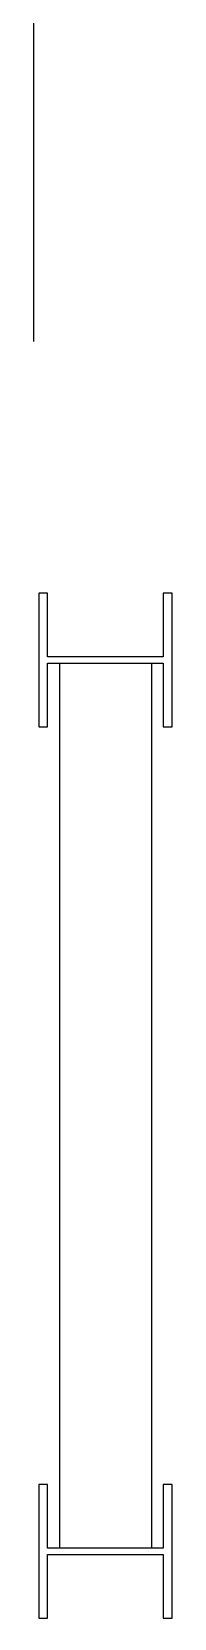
# Model space of a CAD drawing. Header units: inches. Extents: x 295136 to 296247, y 2627183 to 2627409.
# Drawn here: x 295233.603 to 295233.766, y 2627262.293 to 2627264.168 of the extents above; entities that cross this region are included whole.
import ezdxf

# ---------------------------------------------------------------- set-up
doc = ezdxf.new("R2010")
doc.units = ezdxf.units.IN
doc.header["$MEASUREMENT"] = 0
for name, color, linetype in [('EQUIPMENT LAYOUT-EMBED 1_DWG$0$DwgTemplate', 7, 'Continuous'), ('Layout', 6, 'Continuous'), ('硅胶总平面底图 工艺装置区', 253, 'Continuous')]:
    doc.layers.add(name, color=color, linetype=linetype)

# ---------------------------------------------------------------- blocks, each defined once
blk = doc.blocks.new('A$C55974CAD')
at = {"layer": 'EQUIPMENT LAYOUT-EMBED 1_DWG$0$DwgTemplate', "color": 1, "lineweight": 25}
blk.add_line((33.0699, 14.7), (33.6375, 14.7), dxfattribs=at)

msp = doc.modelspace()

# ---------------------------------------------------------------- linework, layer by layer
at = {"layer": '硅胶总平面底图 工艺装置区', "color": 7, "linetype": 'Continuous', "lineweight": -3}
for p, q in [((295233.619, 2627263.5045), (295233.6085, 2627263.5045)), ((295233.6085, 2627263.5045), (295233.6085, 2627263.3465)), ((295233.619, 2627263.4292), (295233.619, 2627263.5045)), ((295233.7664, 2627263.5045), (295233.7559, 2627263.5045)), ((295233.7559, 2627263.5045), (295233.7559, 2627263.4292)), ((295233.7664, 2627263.3465), (295233.7664, 2627263.5045)), ((295233.7559, 2627263.4292), (295233.619, 2627263.4292)), ((295233.619, 2627263.4218), (295233.7559, 2627263.4218)), ((295233.619, 2627263.3465), (295233.619, 2627263.4218)), ((295233.6332, 2627263.4218), (295233.6332, 2627262.3761)), ((295233.7418, 2627263.4218), (295233.7418, 2627262.3761)), ((295233.7559, 2627263.4218), (295233.7559, 2627263.3465)), ((295233.6085, 2627263.3465), (295233.619, 2627263.3465)), ((295233.7559, 2627263.3465), (295233.7664, 2627263.3465)), ((295233.6085, 2627262.4514), (295233.6085, 2627262.2934)), ((295233.619, 2627262.4514), (295233.6085, 2627262.4514)), ((295233.619, 2627262.3761), (295233.619, 2627262.4514)), ((295233.7664, 2627262.4514), (295233.7559, 2627262.4514)), ((295233.7559, 2627262.4514), (295233.7559, 2627262.3761)), ((295233.7664, 2627262.2934), (295233.7664, 2627262.4514)), ((295233.7559, 2627262.3761), (295233.619, 2627262.3761)), ((295233.619, 2627262.2934), (295233.619, 2627262.3687)), ((295233.619, 2627262.3687), (295233.7559, 2627262.3687)), ((295233.7559, 2627262.3687), (295233.7559, 2627262.2934)), ((295233.6085, 2627262.2934), (295233.619, 2627262.2934)), ((295233.7559, 2627262.2934), (295233.7664, 2627262.2934))]:
    msp.add_line(p, q, dxfattribs=at)

# ---------------------------------------------------------------- block references
at = {"layer": 'Layout', "rotation": 90}
msp.add_blockref('A$C55974CAD', (295248.3027, 2627230.7321), dxfattribs=at)

doc.saveas('drawing.dxf')
